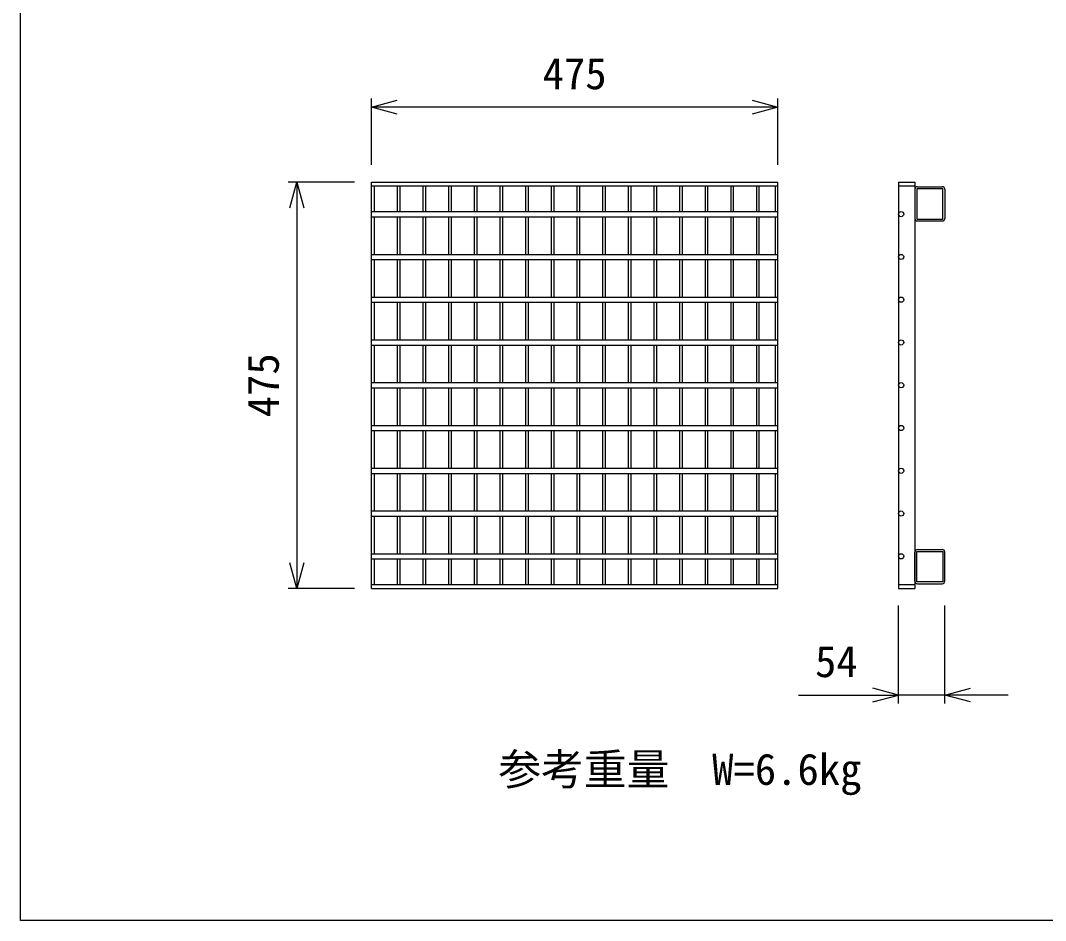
# Model space of a CAD drawing. Units: millimetres, scale not verified. Extents: x 12 to 21012, y 0 to 14850.
# Drawn here: x 2262 to 3461, y 1873 to 2925 of the extents above; entities that cross this region are included whole.
import ezdxf
from ezdxf.enums import TextEntityAlignment as Align

# ---------------------------------------------------------------- set-up
doc = ezdxf.new("R2010")
doc.units = ezdxf.units.MM
doc.header["$LTSCALE"] = 25
for name, color, linetype, lineweight in [('DIM', 7, 'Continuous', 25), ('HATCH', 6, 'Continuous', 25), ('TXT', 7, 'Continuous', 25)]:
    doc.layers.add(name, color=color, linetype=linetype, lineweight=lineweight)
doc.styles.add('ＭＳ ゴシック', font='')
doc.styles.get('ＭＳ ゴシック').set_extended_font_data('MS Gothic')

msp = doc.modelspace()

# ---------------------------------------------------------------- linework, layer by layer
at = {"layer": 'DIM'}
for p, q in [((2673.14, 2755.76), (2673.14, 2833.26)), ((2673.14, 2823.26), (2703.14, 2831.3)), ((3118.14, 2831.3), (3148.14, 2823.26)), ((3148.14, 2755.76), (3148.14, 2833.26)), ((3148.14, 2823.26), (2673.14, 2823.26)), ((2703.14, 2815.22), (2673.14, 2823.26)), ((3148.14, 2823.26), (3118.14, 2815.22)), ((2653.14, 2735.76), (2575.64, 2735.76)), ((2577.6, 2705.76), (2585.64, 2735.76)), ((2585.64, 2735.76), (2585.64, 2260.76)), ((2585.64, 2735.76), (2593.68, 2705.76)), ((2585.64, 2260.76), (2577.6, 2290.76)), ((2593.68, 2290.76), (2585.64, 2260.76)), ((2653.14, 2260.76), (2575.64, 2260.76)), ((3289.46, 2126.04), (3289.46, 2240.76)), ((3343.46, 2126.04), (3343.46, 2240.76)), ((3172.2, 2136.04), (3289.46, 2136.04)), ((3289.46, 2136.04), (3259.46, 2144.08)), ((3259.46, 2128), (3289.46, 2136.04)), ((3343.46, 2136.04), (3289.46, 2136.04)), ((3343.46, 2136.04), (3373.46, 2144.08)), ((3417.42, 2136.04), (3343.46, 2136.04)), ((3373.46, 2128), (3343.46, 2136.04))]:
    msp.add_line(p, q, dxfattribs=at)
at = {"layer": 'HATCH'}
for p, q in [((2673.14, 2735.76), (3148.14, 2735.76)), ((2673.14, 2260.76), (2673.14, 2735.76)), ((3148.14, 2260.76), (3148.14, 2735.76)), ((3289.46, 2735.76), (3289.46, 2260.76)), ((3289.46, 2735.76), (3308.46, 2735.76)), ((3308.46, 2735.76), (3308.46, 2260.76)), ((2673.14, 2731.26), (3148.14, 2731.26)), ((2676.14, 2731.26), (2676.14, 2701.26)), ((2703.14, 2731.26), (2703.14, 2701.26)), ((2706.14, 2731.26), (2706.14, 2701.26)), ((2733.14, 2731.26), (2733.14, 2701.26)), ((2736.14, 2731.26), (2736.14, 2701.26)), ((2763.14, 2731.26), (2763.14, 2701.26)), ((2766.14, 2731.26), (2766.14, 2701.26)), ((2793.14, 2731.26), (2793.14, 2701.26)), ((2796.14, 2731.26), (2796.14, 2701.26)), ((2823.14, 2731.26), (2823.14, 2701.26)), ((2826.14, 2731.26), (2826.14, 2701.26)), ((2853.14, 2731.26), (2853.14, 2701.26)), ((2856.14, 2731.26), (2856.14, 2701.26)), ((2883.14, 2731.26), (2883.14, 2701.26)), ((2886.14, 2731.26), (2886.14, 2701.26)), ((2913.14, 2731.26), (2913.14, 2701.26)), ((2916.14, 2731.26), (2916.14, 2701.26)), ((2943.14, 2731.26), (2943.14, 2701.26)), ((2946.14, 2731.26), (2946.14, 2701.26)), ((2973.14, 2731.26), (2973.14, 2701.26)), ((2976.14, 2731.26), (2976.14, 2701.26)), ((3003.14, 2731.26), (3003.14, 2701.26)), ((3006.14, 2731.26), (3006.14, 2701.26)), ((3033.14, 2731.26), (3033.14, 2701.26)), ((3036.14, 2731.26), (3036.14, 2701.26)), ((3063.14, 2731.26), (3063.14, 2701.26)), ((3066.14, 2731.26), (3066.14, 2701.26)), ((3093.14, 2731.26), (3093.14, 2701.26)), ((3096.14, 2731.26), (3096.14, 2701.26)), ((3123.14, 2731.26), (3123.14, 2701.26)), ((3126.14, 2731.26), (3126.14, 2701.26)), ((3145.14, 2731.26), (3145.14, 2701.26)), ((3289.46, 2731.26), (3308.46, 2731.26)), ((3308.46, 2727.26), (3308.46, 2693.26)), ((3341.16, 2727.96), (3310.76, 2727.96)), ((3310.76, 2727.96), (3310.76, 2692.56)), ((3311.46, 2730.26), (3340.46, 2730.26)), ((3341.16, 2692.56), (3341.16, 2727.96)), ((3343.46, 2727.26), (3343.46, 2693.26)), ((2673.14, 2701.26), (3148.14, 2701.26)), ((2673.14, 2695.26), (3148.14, 2695.26)), ((2676.14, 2695.26), (2676.14, 2651.26)), ((2703.14, 2695.26), (2703.14, 2651.26)), ((2706.14, 2695.26), (2706.14, 2651.26)), ((2733.14, 2695.26), (2733.14, 2651.26)), ((2736.14, 2695.26), (2736.14, 2651.26)), ((2763.14, 2695.26), (2763.14, 2651.26)), ((2766.14, 2695.26), (2766.14, 2651.26)), ((2793.14, 2695.26), (2793.14, 2651.26)), ((2796.14, 2695.26), (2796.14, 2651.26)), ((2823.14, 2695.26), (2823.14, 2651.26)), ((2826.14, 2695.26), (2826.14, 2651.26)), ((2853.14, 2695.26), (2853.14, 2651.26)), ((2856.14, 2695.26), (2856.14, 2651.26)), ((2883.14, 2695.26), (2883.14, 2651.26)), ((2886.14, 2695.26), (2886.14, 2651.26)), ((2913.14, 2695.26), (2913.14, 2651.26)), ((2916.14, 2695.26), (2916.14, 2651.26)), ((2943.14, 2695.26), (2943.14, 2651.26)), ((2946.14, 2695.26), (2946.14, 2651.26)), ((2973.14, 2695.26), (2973.14, 2651.26)), ((2976.14, 2695.26), (2976.14, 2651.26)), ((3003.14, 2695.26), (3003.14, 2651.26)), ((3006.14, 2695.26), (3006.14, 2651.26)), ((3033.14, 2695.26), (3033.14, 2651.26)), ((3036.14, 2695.26), (3036.14, 2651.26)), ((3063.14, 2695.26), (3063.14, 2651.26)), ((3066.14, 2695.26), (3066.14, 2651.26)), ((3093.14, 2695.26), (3093.14, 2651.26)), ((3096.14, 2695.26), (3096.14, 2651.26)), ((3123.14, 2695.26), (3123.14, 2651.26)), ((3126.14, 2695.26), (3126.14, 2651.26)), ((3145.14, 2695.26), (3145.14, 2651.26)), ((3310.76, 2692.56), (3341.16, 2692.56)), ((3311.46, 2690.26), (3340.46, 2690.26)), ((2673.14, 2651.26), (3148.14, 2651.26)), ((2673.14, 2645.26), (3148.14, 2645.26)), ((2676.14, 2645.26), (2676.14, 2601.26)), ((2703.14, 2645.26), (2703.14, 2601.26)), ((2706.14, 2645.26), (2706.14, 2601.26)), ((2733.14, 2645.26), (2733.14, 2601.26)), ((2736.14, 2645.26), (2736.14, 2601.26)), ((2763.14, 2645.26), (2763.14, 2601.26)), ((2766.14, 2645.26), (2766.14, 2601.26)), ((2793.14, 2645.26), (2793.14, 2601.26)), ((2796.14, 2645.26), (2796.14, 2601.26)), ((2823.14, 2645.26), (2823.14, 2601.26)), ((2826.14, 2645.26), (2826.14, 2601.26)), ((2853.14, 2645.26), (2853.14, 2601.26)), ((2856.14, 2645.26), (2856.14, 2601.26)), ((2883.14, 2645.26), (2883.14, 2601.26)), ((2886.14, 2645.26), (2886.14, 2601.26)), ((2913.14, 2645.26), (2913.14, 2601.26)), ((2916.14, 2645.26), (2916.14, 2601.26)), ((2943.14, 2645.26), (2943.14, 2601.26)), ((2946.14, 2645.26), (2946.14, 2601.26)), ((2973.14, 2645.26), (2973.14, 2601.26)), ((2976.14, 2645.26), (2976.14, 2601.26)), ((3003.14, 2645.26), (3003.14, 2601.26)), ((3006.14, 2645.26), (3006.14, 2601.26)), ((3033.14, 2645.26), (3033.14, 2601.26)), ((3036.14, 2645.26), (3036.14, 2601.26)), ((3063.14, 2645.26), (3063.14, 2601.26)), ((3066.14, 2645.26), (3066.14, 2601.26)), ((3093.14, 2645.26), (3093.14, 2601.26)), ((3096.14, 2645.26), (3096.14, 2601.26)), ((3123.14, 2645.26), (3123.14, 2601.26)), ((3126.14, 2645.26), (3126.14, 2601.26)), ((3145.14, 2645.26), (3145.14, 2601.26)), ((2673.14, 2601.26), (3148.14, 2601.26)), ((2673.14, 2595.26), (3148.14, 2595.26)), ((2676.14, 2595.26), (2676.14, 2551.26)), ((2703.14, 2595.26), (2703.14, 2551.26)), ((2706.14, 2595.26), (2706.14, 2551.26)), ((2733.14, 2595.26), (2733.14, 2551.26)), ((2736.14, 2595.26), (2736.14, 2551.26)), ((2763.14, 2595.26), (2763.14, 2551.26)), ((2766.14, 2595.26), (2766.14, 2551.26)), ((2793.14, 2595.26), (2793.14, 2551.26)), ((2796.14, 2595.26), (2796.14, 2551.26)), ((2823.14, 2595.26), (2823.14, 2551.26)), ((2826.14, 2595.26), (2826.14, 2551.26)), ((2853.14, 2595.26), (2853.14, 2551.26)), ((2856.14, 2595.26), (2856.14, 2551.26)), ((2883.14, 2595.26), (2883.14, 2551.26)), ((2886.14, 2595.26), (2886.14, 2551.26)), ((2913.14, 2595.26), (2913.14, 2551.26)), ((2916.14, 2595.26), (2916.14, 2551.26)), ((2943.14, 2595.26), (2943.14, 2551.26)), ((2946.14, 2595.26), (2946.14, 2551.26)), ((2973.14, 2595.26), (2973.14, 2551.26)), ((2976.14, 2595.26), (2976.14, 2551.26)), ((3003.14, 2595.26), (3003.14, 2551.26)), ((3006.14, 2595.26), (3006.14, 2551.26)), ((3033.14, 2595.26), (3033.14, 2551.26)), ((3036.14, 2595.26), (3036.14, 2551.26)), ((3063.14, 2595.26), (3063.14, 2551.26)), ((3066.14, 2595.26), (3066.14, 2551.26)), ((3093.14, 2595.26), (3093.14, 2551.26)), ((3096.14, 2595.26), (3096.14, 2551.26)), ((3123.14, 2595.26), (3123.14, 2551.26)), ((3126.14, 2595.26), (3126.14, 2551.26)), ((3145.14, 2595.26), (3145.14, 2551.26)), ((2673.14, 2551.26), (3148.14, 2551.26)), ((2673.14, 2545.26), (3148.14, 2545.26)), ((2676.14, 2545.26), (2676.14, 2501.26)), ((2703.14, 2545.26), (2703.14, 2501.26)), ((2706.14, 2545.26), (2706.14, 2501.26)), ((2733.14, 2545.26), (2733.14, 2501.26)), ((2736.14, 2545.26), (2736.14, 2501.26)), ((2763.14, 2545.26), (2763.14, 2501.26)), ((2766.14, 2545.26), (2766.14, 2501.26)), ((2793.14, 2545.26), (2793.14, 2501.26)), ((2796.14, 2545.26), (2796.14, 2501.26)), ((2823.14, 2545.26), (2823.14, 2501.26)), ((2826.14, 2545.26), (2826.14, 2501.26)), ((2853.14, 2545.26), (2853.14, 2501.26)), ((2856.14, 2545.26), (2856.14, 2501.26)), ((2883.14, 2545.26), (2883.14, 2501.26)), ((2886.14, 2545.26), (2886.14, 2501.26)), ((2913.14, 2545.26), (2913.14, 2501.26)), ((2916.14, 2545.26), (2916.14, 2501.26)), ((2943.14, 2545.26), (2943.14, 2501.26)), ((2946.14, 2545.26), (2946.14, 2501.26)), ((2973.14, 2545.26), (2973.14, 2501.26)), ((2976.14, 2545.26), (2976.14, 2501.26)), ((3003.14, 2545.26), (3003.14, 2501.26)), ((3006.14, 2545.26), (3006.14, 2501.26)), ((3033.14, 2545.26), (3033.14, 2501.26)), ((3036.14, 2545.26), (3036.14, 2501.26)), ((3063.14, 2545.26), (3063.14, 2501.26)), ((3066.14, 2545.26), (3066.14, 2501.26)), ((3093.14, 2545.26), (3093.14, 2501.26)), ((3096.14, 2545.26), (3096.14, 2501.26)), ((3123.14, 2545.26), (3123.14, 2501.26)), ((3126.14, 2545.26), (3126.14, 2501.26)), ((3145.14, 2545.26), (3145.14, 2501.26)), ((2673.14, 2501.26), (3148.14, 2501.26)), ((2673.14, 2495.26), (3148.14, 2495.26)), ((2676.14, 2495.26), (2676.14, 2451.26)), ((2703.14, 2495.26), (2703.14, 2451.26)), ((2706.14, 2495.26), (2706.14, 2451.26)), ((2733.14, 2495.26), (2733.14, 2451.26)), ((2736.14, 2495.26), (2736.14, 2451.26)), ((2763.14, 2495.26), (2763.14, 2451.26)), ((2766.14, 2495.26), (2766.14, 2451.26)), ((2793.14, 2495.26), (2793.14, 2451.26)), ((2796.14, 2495.26), (2796.14, 2451.26)), ((2823.14, 2495.26), (2823.14, 2451.26)), ((2826.14, 2495.26), (2826.14, 2451.26)), ((2853.14, 2495.26), (2853.14, 2451.26)), ((2856.14, 2495.26), (2856.14, 2451.26)), ((2883.14, 2495.26), (2883.14, 2451.26)), ((2886.14, 2495.26), (2886.14, 2451.26)), ((2913.14, 2495.26), (2913.14, 2451.26)), ((2916.14, 2495.26), (2916.14, 2451.26)), ((2943.14, 2495.26), (2943.14, 2451.26)), ((2946.14, 2495.26), (2946.14, 2451.26)), ((2973.14, 2495.26), (2973.14, 2451.26)), ((2976.14, 2495.26), (2976.14, 2451.26)), ((3003.14, 2495.26), (3003.14, 2451.26)), ((3006.14, 2495.26), (3006.14, 2451.26)), ((3033.14, 2495.26), (3033.14, 2451.26)), ((3036.14, 2495.26), (3036.14, 2451.26)), ((3063.14, 2495.26), (3063.14, 2451.26)), ((3066.14, 2495.26), (3066.14, 2451.26)), ((3093.14, 2495.26), (3093.14, 2451.26)), ((3096.14, 2495.26), (3096.14, 2451.26)), ((3123.14, 2495.26), (3123.14, 2451.26)), ((3126.14, 2495.26), (3126.14, 2451.26)), ((3145.14, 2495.26), (3145.14, 2451.26)), ((2673.14, 2451.26), (3148.14, 2451.26)), ((2673.14, 2445.26), (3148.14, 2445.26)), ((2676.14, 2445.26), (2676.14, 2401.26)), ((2703.14, 2445.26), (2703.14, 2401.26)), ((2706.14, 2445.26), (2706.14, 2401.26)), ((2733.14, 2445.26), (2733.14, 2401.26)), ((2736.14, 2445.26), (2736.14, 2401.26)), ((2763.14, 2445.26), (2763.14, 2401.26)), ((2766.14, 2445.26), (2766.14, 2401.26)), ((2793.14, 2445.26), (2793.14, 2401.26)), ((2796.14, 2445.26), (2796.14, 2401.26)), ((2823.14, 2445.26), (2823.14, 2401.26)), ((2826.14, 2445.26), (2826.14, 2401.26)), ((2853.14, 2445.26), (2853.14, 2401.26)), ((2856.14, 2445.26), (2856.14, 2401.26)), ((2883.14, 2445.26), (2883.14, 2401.26)), ((2886.14, 2445.26), (2886.14, 2401.26)), ((2913.14, 2445.26), (2913.14, 2401.26)), ((2916.14, 2445.26), (2916.14, 2401.26)), ((2943.14, 2445.26), (2943.14, 2401.26)), ((2946.14, 2445.26), (2946.14, 2401.26)), ((2973.14, 2445.26), (2973.14, 2401.26)), ((2976.14, 2445.26), (2976.14, 2401.26)), ((3003.14, 2445.26), (3003.14, 2401.26)), ((3006.14, 2445.26), (3006.14, 2401.26)), ((3033.14, 2445.26), (3033.14, 2401.26)), ((3036.14, 2445.26), (3036.14, 2401.26)), ((3063.14, 2445.26), (3063.14, 2401.26)), ((3066.14, 2445.26), (3066.14, 2401.26)), ((3093.14, 2445.26), (3093.14, 2401.26)), ((3096.14, 2445.26), (3096.14, 2401.26)), ((3123.14, 2445.26), (3123.14, 2401.26)), ((3126.14, 2445.26), (3126.14, 2401.26)), ((3145.14, 2445.26), (3145.14, 2401.26)), ((2673.14, 2401.26), (3148.14, 2401.26)), ((2673.14, 2395.26), (3148.14, 2395.26)), ((2676.14, 2395.26), (2676.14, 2351.26)), ((2703.14, 2395.26), (2703.14, 2351.26)), ((2706.14, 2395.26), (2706.14, 2351.26)), ((2733.14, 2395.26), (2733.14, 2351.26)), ((2736.14, 2395.26), (2736.14, 2351.26)), ((2763.14, 2395.26), (2763.14, 2351.26)), ((2766.14, 2395.26), (2766.14, 2351.26)), ((2793.14, 2395.26), (2793.14, 2351.26)), ((2796.14, 2395.26), (2796.14, 2351.26)), ((2823.14, 2395.26), (2823.14, 2351.26)), ((2826.14, 2395.26), (2826.14, 2351.26)), ((2853.14, 2395.26), (2853.14, 2351.26)), ((2856.14, 2395.26), (2856.14, 2351.26)), ((2883.14, 2395.26), (2883.14, 2351.26)), ((2886.14, 2395.26), (2886.14, 2351.26)), ((2913.14, 2395.26), (2913.14, 2351.26)), ((2916.14, 2395.26), (2916.14, 2351.26)), ((2943.14, 2395.26), (2943.14, 2351.26)), ((2946.14, 2395.26), (2946.14, 2351.26)), ((2973.14, 2395.26), (2973.14, 2351.26)), ((2976.14, 2395.26), (2976.14, 2351.26)), ((3003.14, 2395.26), (3003.14, 2351.26)), ((3006.14, 2395.26), (3006.14, 2351.26)), ((3033.14, 2395.26), (3033.14, 2351.26)), ((3036.14, 2395.26), (3036.14, 2351.26)), ((3063.14, 2395.26), (3063.14, 2351.26)), ((3066.14, 2395.26), (3066.14, 2351.26)), ((3093.14, 2395.26), (3093.14, 2351.26)), ((3096.14, 2395.26), (3096.14, 2351.26)), ((3123.14, 2395.26), (3123.14, 2351.26)), ((3126.14, 2395.26), (3126.14, 2351.26)), ((3145.14, 2395.26), (3145.14, 2351.26)), ((2673.14, 2351.26), (3148.14, 2351.26)), ((2673.14, 2345.26), (3148.14, 2345.26)), ((2676.14, 2345.26), (2676.14, 2301.26)), ((2703.14, 2345.26), (2703.14, 2301.26)), ((2706.14, 2345.26), (2706.14, 2301.26)), ((2733.14, 2345.26), (2733.14, 2301.26)), ((2736.14, 2345.26), (2736.14, 2301.26)), ((2763.14, 2345.26), (2763.14, 2301.26)), ((2766.14, 2345.26), (2766.14, 2301.26)), ((2793.14, 2345.26), (2793.14, 2301.26)), ((2796.14, 2345.26), (2796.14, 2301.26)), ((2823.14, 2345.26), (2823.14, 2301.26)), ((2826.14, 2345.26), (2826.14, 2301.26)), ((2853.14, 2345.26), (2853.14, 2301.26)), ((2856.14, 2345.26), (2856.14, 2301.26)), ((2883.14, 2345.26), (2883.14, 2301.26)), ((2886.14, 2345.26), (2886.14, 2301.26)), ((2913.14, 2345.26), (2913.14, 2301.26)), ((2916.14, 2345.26), (2916.14, 2301.26)), ((2943.14, 2345.26), (2943.14, 2301.26)), ((2946.14, 2345.26), (2946.14, 2301.26)), ((2973.14, 2345.26), (2973.14, 2301.26)), ((2976.14, 2345.26), (2976.14, 2301.26)), ((3003.14, 2345.26), (3003.14, 2301.26)), ((3006.14, 2345.26), (3006.14, 2301.26)), ((3033.14, 2345.26), (3033.14, 2301.26)), ((3036.14, 2345.26), (3036.14, 2301.26)), ((3063.14, 2345.26), (3063.14, 2301.26)), ((3066.14, 2345.26), (3066.14, 2301.26)), ((3093.14, 2345.26), (3093.14, 2301.26)), ((3096.14, 2345.26), (3096.14, 2301.26)), ((3123.14, 2345.26), (3123.14, 2301.26)), ((3126.14, 2345.26), (3126.14, 2301.26)), ((3145.14, 2345.26), (3145.14, 2301.26)), ((3308.46, 2269.26), (3308.46, 2303.26)), ((3310.76, 2303.96), (3341.16, 2303.96)), ((3310.76, 2268.56), (3310.76, 2303.96)), ((3311.46, 2306.26), (3340.46, 2306.26)), ((3341.16, 2303.96), (3341.16, 2268.56)), ((3343.46, 2269.26), (3343.46, 2303.26)), ((2673.14, 2301.26), (3148.14, 2301.26)), ((2673.14, 2295.26), (3148.14, 2295.26)), ((2676.14, 2295.26), (2676.14, 2265.26)), ((2703.14, 2295.26), (2703.14, 2265.26)), ((2706.14, 2295.26), (2706.14, 2265.26)), ((2733.14, 2295.26), (2733.14, 2265.26)), ((2736.14, 2295.26), (2736.14, 2265.26)), ((2763.14, 2295.26), (2763.14, 2265.26)), ((2766.14, 2295.26), (2766.14, 2265.26)), ((2793.14, 2295.26), (2793.14, 2265.26)), ((2796.14, 2295.26), (2796.14, 2265.26)), ((2823.14, 2295.26), (2823.14, 2265.26)), ((2826.14, 2295.26), (2826.14, 2265.26)), ((2853.14, 2295.26), (2853.14, 2265.26)), ((2856.14, 2295.26), (2856.14, 2265.26)), ((2883.14, 2295.26), (2883.14, 2265.26)), ((2886.14, 2295.26), (2886.14, 2265.26)), ((2913.14, 2295.26), (2913.14, 2265.26)), ((2916.14, 2295.26), (2916.14, 2265.26)), ((2943.14, 2295.26), (2943.14, 2265.26)), ((2946.14, 2295.26), (2946.14, 2265.26)), ((2973.14, 2295.26), (2973.14, 2265.26)), ((2976.14, 2295.26), (2976.14, 2265.26)), ((3003.14, 2295.26), (3003.14, 2265.26)), ((3006.14, 2295.26), (3006.14, 2265.26)), ((3033.14, 2295.26), (3033.14, 2265.26)), ((3036.14, 2295.26), (3036.14, 2265.26)), ((3063.14, 2295.26), (3063.14, 2265.26)), ((3066.14, 2295.26), (3066.14, 2265.26)), ((3093.14, 2295.26), (3093.14, 2265.26)), ((3096.14, 2295.26), (3096.14, 2265.26)), ((3123.14, 2295.26), (3123.14, 2265.26)), ((3126.14, 2295.26), (3126.14, 2265.26)), ((3145.14, 2295.26), (3145.14, 2265.26)), ((3341.16, 2268.56), (3310.76, 2268.56)), ((3311.46, 2266.26), (3340.46, 2266.26)), ((2673.14, 2265.26), (3148.14, 2265.26)), ((2673.14, 2260.76), (3148.14, 2260.76)), ((3289.46, 2265.26), (3308.46, 2265.26)), ((3289.46, 2260.76), (3308.46, 2260.76))]:
    msp.add_line(p, q, dxfattribs=at)
for centre in [(3292.46, 2698.26), (3292.46, 2648.26), (3292.46, 2598.26), (3292.46, 2548.26), (3292.46, 2498.26), (3292.46, 2448.26), (3292.46, 2398.26), (3292.46, 2348.26), (3292.46, 2298.26)]:
    msp.add_circle(centre, 3, dxfattribs=at)
for centre, start, end in [((3311.46, 2727.26), 90, 180), ((3340.46, 2727.26), 0, 90), ((3311.46, 2693.26), 180, 270), ((3340.46, 2693.26), 270, 0), ((3311.46, 2303.26), 90, 180), ((3340.46, 2303.26), 0, 90), ((3311.46, 2269.26), 180, 270), ((3340.46, 2269.26), 270, 0)]:
    msp.add_arc(centre, 3, start, end, dxfattribs=at)
at = {"layer": 'TXT'}
for p, q in [((2262.5, 1872.57), (2262.5, 5272.57)), ((8362.5, 1872.57), (2262.5, 1872.57))]:
    msp.add_line(p, q, dxfattribs=at)

# ---------------------------------------------------------------- texts
at = {"layer": 'DIM', "style": 'ＭＳ ゴシック'}
for s, p in [('475', (2873.14, 2833.26)), ('54', (3191.71, 2146.04)), ('参考重量\u3000W=6.6kg', (2821.41, 2020.02))]:
    msp.add_text(s, height=36.66, dxfattribs=at).set_placement(p, align=Align.BOTTOM_LEFT)
msp.add_text('475', height=36.66, rotation=90, dxfattribs=at).set_placement((2575.64, 2460.76), align=Align.BOTTOM_LEFT)

doc.saveas('drawing.dxf')
